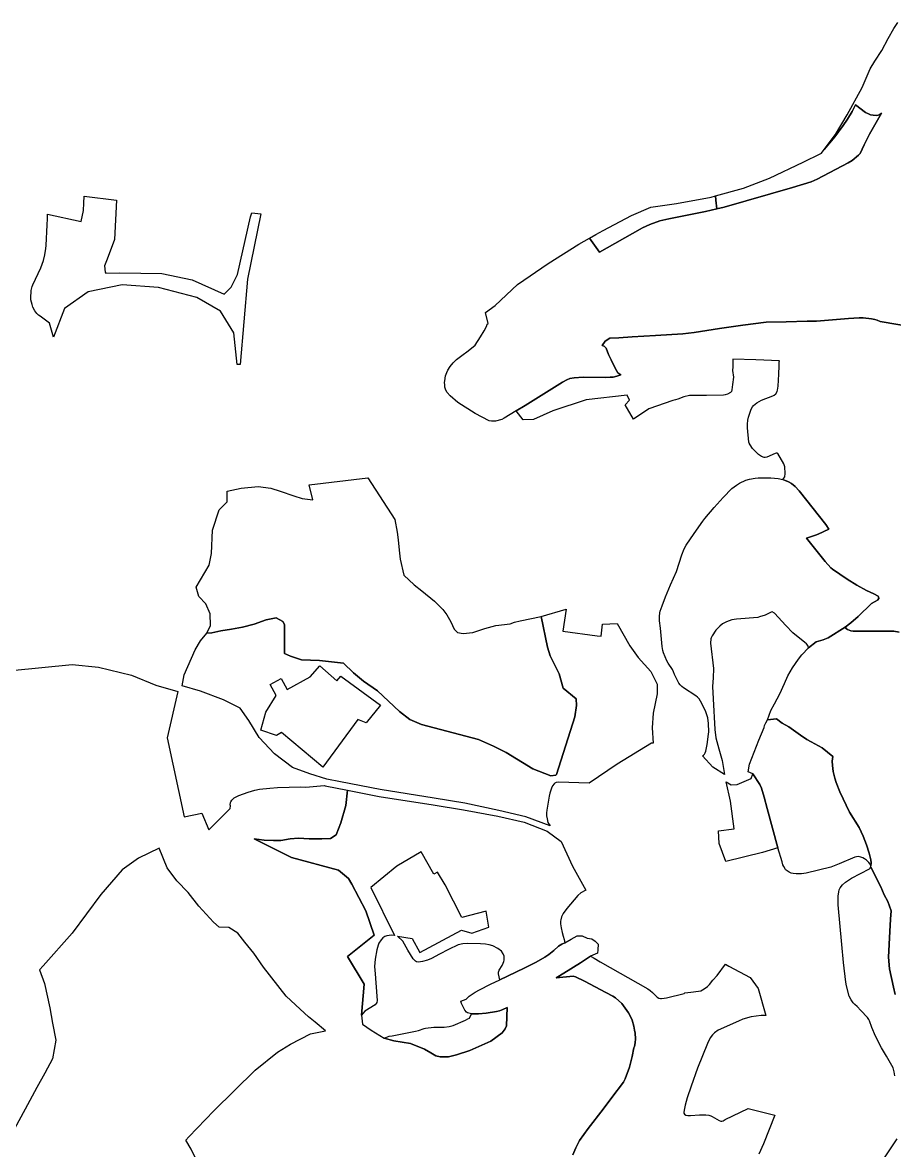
# Model space of a CAD drawing. Header units: millimetres. Extents: x 35444746 to 35449000, y 3482000 to 3488437.
# Drawn here: x 35446454.8 to 35446698.1, y 3487202.4 to 3487517.2 of the extents above; entities that cross this region are included whole.
import ezdxf

# ---------------------------------------------------------------- set-up
doc = ezdxf.new("R2010")
doc.units = ezdxf.units.MM
doc.layers.add('0203.02旱地整理', color=9, linetype='Continuous', true_color=0x808080)
doc.layers.add('0204.02水田整理', color=9, linetype='Continuous', true_color=0x808080)

msp = doc.modelspace()

# ---------------------------------------------------------------- linework, layer by layer
at = {"layer": '0203.02旱地整理', "color": 41}
for points in [[(35446678.454, 3487481.748), (35446681.424, 3487485.308), (35446683.788, 3487488.454), (35446685.007, 3487490.175), (35446686.315, 3487492.367), (35446687.236, 3487494.177), (35446690.037, 3487492.059), (35446690.805, 3487491.683), (35446691.42, 3487491.455), (35446692.186, 3487491.299), (35446692.959, 3487491.239), (35446693.544, 3487491.328), (35446693.993, 3487491.529), (35446694.421, 3487491.855), (35446692.591, 3487488.635), (35446691.133, 3487485.975), (35446689.659, 3487483.053), (35446688.554, 3487480.671), (35446688.061, 3487480.12), (35446686.278, 3487478.644), (35446685.144, 3487477.983), (35446676.554, 3487473.436), (35446674.834, 3487472.71), (35446669.644, 3487471.122), (35446650.602, 3487465.659), (35446648.541, 3487465.168), (35446648.275, 3487467.602), (35446648.145, 3487468.799), (35446655.915, 3487470.968), (35446663.254, 3487473.719), (35446672.62, 3487478.215), (35446677.582, 3487480.655), (35446677.678, 3487480.743)], [(35446678.454, 3487481.748), (35446681.424, 3487485.308), (35446683.788, 3487488.454), (35446685.007, 3487490.175), (35446686.315, 3487492.367), (35446687.236, 3487494.177), (35446690.037, 3487492.059), (35446690.805, 3487491.683), (35446691.42, 3487491.455), (35446692.186, 3487491.299), (35446692.959, 3487491.239), (35446693.544, 3487491.328), (35446693.993, 3487491.529), (35446694.421, 3487491.855), (35446692.591, 3487488.635), (35446691.133, 3487485.975), (35446689.659, 3487483.053), (35446688.554, 3487480.671), (35446688.061, 3487480.12), (35446686.278, 3487478.644), (35446685.144, 3487477.983), (35446676.554, 3487473.436), (35446674.834, 3487472.71), (35446669.644, 3487471.122), (35446650.602, 3487465.659), (35446648.541, 3487465.168), (35446648.275, 3487467.602), (35446648.145, 3487468.799), (35446655.915, 3487470.968), (35446663.254, 3487473.719), (35446672.62, 3487478.215), (35446677.582, 3487480.655), (35446677.678, 3487480.743)], [(35446480.987, 3487467.623), (35446480.397, 3487456.579), (35446478.4, 3487451.162), (35446477.652, 3487449.274), (35446477.809, 3487447.547), (35446477.972, 3487447.217), (35446481.919, 3487447.364), (35446493.676, 3487447.149), (35446502.137, 3487445.385), (35446510.999, 3487441.4), (35446512.981, 3487443.283), (35446514.805, 3487446.81), (35446518.41, 3487462.91), (35446518.799017, 3487464.049181), (35446521.282738, 3487463.814053), (35446517.555, 3487445.521), (35446515.514, 3487421.764991), (35446514.709, 3487421.726), (35446513.769, 3487430.534), (35446509.975, 3487436.664), (35446503.447, 3487440.473), (35446492.716, 3487443.269), (35446482.61, 3487444.004), (35446473.087, 3487442), (35446466.525, 3487437.384), (35446463.403, 3487429.407), (35446462.313, 3487433.284), (35446459.681, 3487435.218), (35446459.24, 3487435.492), (35446458.746, 3487435.965), (35446458.218, 3487436.715), (35446457.653, 3487437.757), (35446457.424, 3487438.454), (35446457.1, 3487439.807), (35446457.044, 3487440.208), (35446457.193, 3487442.341), (35446457.464, 3487443.484), (35446457.656, 3487443.973), (35446459.835, 3487448.693), (35446460.595, 3487450.781), (35446460.975, 3487452.342), (35446461.26, 3487454.107), (35446461.345, 3487454.97), (35446461.608, 3487460.716), (35446461.703, 3487462.432), (35446461.75, 3487463.691), (35446471.103, 3487461.612), (35446471.804, 3487464.701), (35446471.912105, 3487466.785995), (35446472.011058, 3487468.694488)], [(35446480.987, 3487467.623), (35446480.397, 3487456.579), (35446478.4, 3487451.162), (35446477.652, 3487449.274), (35446477.809, 3487447.547), (35446477.972, 3487447.217), (35446481.919, 3487447.364), (35446493.676, 3487447.149), (35446502.137, 3487445.385), (35446510.999, 3487441.4), (35446512.981, 3487443.283), (35446514.805, 3487446.81), (35446518.41, 3487462.91), (35446518.799017, 3487464.049181), (35446521.282738, 3487463.814053), (35446517.555, 3487445.521), (35446515.514, 3487421.764991), (35446514.709, 3487421.726), (35446513.769, 3487430.534), (35446509.975, 3487436.664), (35446503.447, 3487440.473), (35446492.716, 3487443.269), (35446482.61, 3487444.004), (35446473.087, 3487442), (35446466.525, 3487437.384), (35446463.403, 3487429.407), (35446462.313, 3487433.284), (35446459.681, 3487435.218), (35446459.24, 3487435.492), (35446458.746, 3487435.965), (35446458.218, 3487436.715), (35446457.653, 3487437.757), (35446457.424, 3487438.454), (35446457.1, 3487439.807), (35446457.044, 3487440.208), (35446457.193, 3487442.341), (35446457.464, 3487443.484), (35446457.656, 3487443.973), (35446459.835, 3487448.693), (35446460.595, 3487450.781), (35446460.975, 3487452.342), (35446461.26, 3487454.107), (35446461.345, 3487454.97), (35446461.608, 3487460.716), (35446461.703, 3487462.432), (35446461.75, 3487463.691), (35446471.103, 3487461.612), (35446471.804, 3487464.701), (35446471.912105, 3487466.785995), (35446472.011058, 3487468.694488)], [(35446648.145, 3487468.799), (35446648.275, 3487467.602), (35446648.541, 3487465.168), (35446645.35, 3487464.409), (35446635.153, 3487462.4), (35446632.586, 3487461.825), (35446629.844, 3487460.836), (35446627.815, 3487459.873), (35446627.149, 3487459.479), (35446615.756, 3487453.044), (35446612.962, 3487456.982), (35446614.751, 3487458), (35446616.794, 3487459.162), (35446624.665, 3487463.36), (35446630.099, 3487465.601), (35446637.263, 3487466.66), (35446646.981, 3487468.474)], [(35446648.145, 3487468.799), (35446648.275, 3487467.602), (35446648.541, 3487465.168), (35446645.35, 3487464.409), (35446635.153, 3487462.4), (35446632.586, 3487461.825), (35446629.844, 3487460.836), (35446627.815, 3487459.873), (35446627.149, 3487459.479), (35446615.756, 3487453.044), (35446612.962, 3487456.982), (35446614.751, 3487458), (35446616.794, 3487459.162), (35446624.665, 3487463.36), (35446630.099, 3487465.601), (35446637.263, 3487466.66), (35446646.981, 3487468.474)], [(35446606.507, 3487353.456), (35446605.562, 3487347.272), (35446615.156, 3487345.998), (35446616.254, 3487345.927), (35446616.624, 3487349.257), (35446620.735, 3487349.405), (35446624.221, 3487343.207), (35446626.552, 3487339.91), (35446630.125, 3487336.058), (35446631.902, 3487332.521), (35446631.854, 3487329.806), (35446630.746, 3487324.415), (35446630.439, 3487320.307), (35446630.771, 3487316.092), (35446630.291, 3487316.014), (35446620.729, 3487310.167), (35446612.872, 3487304.927), (35446604.369, 3487305.204), (35446603.689, 3487305.076), (35446603.338, 3487304.877), (35446603.119, 3487304.673), (35446602.682, 3487304.099), (35446602.343, 3487303.483), (35446601.89, 3487302.102), (35446601.69, 3487301.219), (35446601.047, 3487297.364), (35446600.965, 3487296.56), (35446600.997, 3487295.782), (35446601.142, 3487294.934), (35446601.378, 3487293.941), (35446601.972, 3487292.932), (35446595.21, 3487295.527), (35446587.691, 3487297.214), (35446578.171, 3487299.313), (35446569.627, 3487300.734), (35446554.572, 3487303.08), (35446543.526, 3487305.232), (35446539.653, 3487305.987), (35446534.904, 3487307.466), (35446530.105, 3487309.28), (35446525.082, 3487313.039), (35446520.79, 3487317.615), (35446517.89, 3487322.35), (35446515.536, 3487325.792), (35446510.896, 3487328.18), (35446504.401, 3487330.584), (35446499.35, 3487332.048), (35446499.849, 3487335.163), (35446502.98, 3487342.11), (35446504.395, 3487344.641), (35446506.158, 3487346.786), (35446507.627, 3487346.823), (35446510.092, 3487347.387), (35446513.048, 3487347.866), (35446516.125, 3487348.421), (35446519.447, 3487349.302), (35446522.768, 3487350.428), (35446525.558, 3487350.99), (35446527.411, 3487349.991), (35446527.88, 3487349.169), (35446527.885, 3487342.444), (35446527.913, 3487341.047), (35446529.581, 3487340.299), (35446532.606, 3487339.303), (35446537.6, 3487339.117), (35446544.311, 3487338.351), (35446547.165, 3487335.719), (35446549.938, 3487333.332), (35446553.857, 3487330.613), (35446559.981, 3487324.84), (35446562.829, 3487322.632), (35446566.064, 3487321.24), (35446581.998, 3487317.089), (35446586.156, 3487315.192), (35446588.411, 3487314.104), (35446589.743, 3487313.461), (35446597.157, 3487308.853), (35446602.224, 3487306.96), (35446603.55, 3487307.131), (35446603.795, 3487307.294), (35446608.873, 3487323.358), (35446609.376, 3487326.535), (35446609.221, 3487328.41), (35446605.648, 3487331.442), (35446604.523, 3487335.359), (35446603.311, 3487337.81), (35446602.019, 3487340.424), (35446601.296, 3487342.872), (35446599.539, 3487351.357)], [(35446606.507, 3487353.456), (35446605.562, 3487347.272), (35446615.156, 3487345.998), (35446616.254, 3487345.927), (35446616.624, 3487349.257), (35446620.735, 3487349.405), (35446624.221, 3487343.207), (35446626.552, 3487339.91), (35446630.125, 3487336.058), (35446631.902, 3487332.521), (35446631.854, 3487329.806), (35446630.746, 3487324.415), (35446630.439, 3487320.307), (35446630.771, 3487316.092), (35446630.291, 3487316.014), (35446620.729, 3487310.167), (35446612.872, 3487304.927), (35446604.369, 3487305.204), (35446603.689, 3487305.076), (35446603.338, 3487304.877), (35446603.119, 3487304.673), (35446602.682, 3487304.099), (35446602.343, 3487303.483), (35446601.89, 3487302.102), (35446601.69, 3487301.219), (35446601.047, 3487297.364), (35446600.965, 3487296.56), (35446600.997, 3487295.782), (35446601.142, 3487294.934), (35446601.378, 3487293.941), (35446601.972, 3487292.932), (35446595.21, 3487295.527), (35446587.691, 3487297.214), (35446578.171, 3487299.313), (35446569.627, 3487300.734), (35446554.572, 3487303.08), (35446543.526, 3487305.232), (35446539.653, 3487305.987), (35446534.904, 3487307.466), (35446530.105, 3487309.28), (35446525.082, 3487313.039), (35446520.79, 3487317.615), (35446517.89, 3487322.35), (35446515.536, 3487325.792), (35446510.896, 3487328.18), (35446504.401, 3487330.584), (35446499.35, 3487332.048), (35446499.849, 3487335.163), (35446502.98, 3487342.11), (35446504.395, 3487344.641), (35446506.158, 3487346.786), (35446507.627, 3487346.823), (35446510.092, 3487347.387), (35446513.048, 3487347.866), (35446516.125, 3487348.421), (35446519.447, 3487349.302), (35446522.768, 3487350.428), (35446525.558, 3487350.99), (35446527.411, 3487349.991), (35446527.88, 3487349.169), (35446527.885, 3487342.444), (35446527.913, 3487341.047), (35446529.581, 3487340.299), (35446532.606, 3487339.303), (35446537.6, 3487339.117), (35446544.311, 3487338.351), (35446547.165, 3487335.719), (35446549.938, 3487333.332), (35446553.857, 3487330.613), (35446559.981, 3487324.84), (35446562.829, 3487322.632), (35446566.064, 3487321.24), (35446581.998, 3487317.089), (35446586.156, 3487315.192), (35446588.411, 3487314.104), (35446589.743, 3487313.461), (35446597.157, 3487308.853), (35446602.224, 3487306.96), (35446603.55, 3487307.131), (35446603.795, 3487307.294), (35446608.873, 3487323.358), (35446609.376, 3487326.535), (35446609.221, 3487328.41), (35446605.648, 3487331.442), (35446604.523, 3487335.359), (35446603.311, 3487337.81), (35446602.019, 3487340.424), (35446601.296, 3487342.872), (35446599.539, 3487351.357)], [(35446525.661, 3487318.188), (35446521.284, 3487319.65), (35446522.653, 3487324.725), (35446525.539, 3487329.394), (35446523.918, 3487332.448), (35446526.967, 3487334.067), (35446528.589, 3487331.014), (35446535.072, 3487334.526), (35446537.717, 3487337.598), (35446542.491, 3487333.488), (35446543.566, 3487334.736), (35446554.699, 3487326.615), (35446550.634, 3487321.751), (35446548.339, 3487322.689), (35446538.565, 3487309.359), (35446527.066, 3487319.011)], [(35446525.661, 3487318.188), (35446521.284, 3487319.65), (35446522.653, 3487324.725), (35446525.539, 3487329.394), (35446523.918, 3487332.448), (35446526.967, 3487334.067), (35446528.589, 3487331.014), (35446535.072, 3487334.526), (35446537.717, 3487337.598), (35446542.491, 3487333.488), (35446543.566, 3487334.736), (35446554.699, 3487326.615), (35446550.634, 3487321.751), (35446548.339, 3487322.689), (35446538.565, 3487309.359), (35446527.066, 3487319.011)], [(35446658.519, 3487307.461), (35446660.53, 3487304.519), (35446660.97, 3487303.518), (35446661.725, 3487300.932), (35446662.518, 3487297.845), (35446665.565, 3487286.852), (35446661.287, 3487285.567), (35446651.068, 3487282.976), (35446649.144, 3487288.048), (35446648.986, 3487291.617), (35446653.346, 3487292.174), (35446652.368, 3487299.832), (35446651.086, 3487305.219), (35446652.496, 3487304.376), (35446654.225, 3487304.526), (35446658.053, 3487306.225)], [(35446658.519, 3487307.461), (35446660.53, 3487304.519), (35446660.97, 3487303.518), (35446661.725, 3487300.932), (35446662.518, 3487297.845), (35446665.565, 3487286.852), (35446661.287, 3487285.567), (35446651.068, 3487282.976), (35446649.144, 3487288.048), (35446648.986, 3487291.617), (35446653.346, 3487292.174), (35446652.368, 3487299.832), (35446651.086, 3487305.219), (35446652.496, 3487304.376), (35446654.225, 3487304.526), (35446658.053, 3487306.225)], [(35446545.489, 3487302.915), (35446554.259, 3487301.206), (35446569.32, 3487298.859), (35446577.86, 3487297.439), (35446587.382, 3487295.644), (35446594.75, 3487293.991), (35446601.193, 3487291.518), (35446605.067, 3487288.632), (35446608.263, 3487281.672), (35446611.976, 3487274.981), (35446610.535, 3487274.238), (35446609.705, 3487273.521), (35446606.645, 3487269.918), (35446605.636, 3487268.539), (35446605.159, 3487267.586), (35446604.943, 3487266.781), (35446604.882, 3487266.396), (35446604.911, 3487265.667), (35446605.077, 3487264.466), (35446605.355, 3487263.216), (35446605.676, 3487262.146), (35446605.931, 3487261.214), (35446606.126, 3487260.356), (35446605.304, 3487259.985), (35446604.334, 3487259.351), (35446603.018, 3487258.143), (35446601.603, 3487257.03), (35446600.483, 3487256.298), (35446598.112, 3487254.896), (35446594.768, 3487253.254), (35446587.923, 3487249.993), (35446587.594, 3487251.67), (35446587.62, 3487252.12), (35446587.817, 3487252.677), (35446588.593, 3487253.99), (35446588.936, 3487254.671), (35446589.091, 3487255.086), (35446589.195, 3487255.515), (35446589.192, 3487256.093), (35446589.135, 3487256.602), (35446588.91, 3487257.287), (35446588.418, 3487257.99), (35446587.416, 3487258.767), (35446585.981, 3487259.493), (35446584.968, 3487259.791), (35446583.923, 3487259.959), (35446582.549, 3487260.085), (35446578.822, 3487260.112), (35446577.612, 3487260.019), (35446576.303, 3487259.763), (35446573.649, 3487258.477), (35446571.169, 3487257.191), (35446568.864, 3487255.905), (35446567.816, 3487255.517), (35446566.386, 3487255.122), (35446565.867, 3487254.997), (35446565.176, 3487254.944), (35446564.751, 3487255.049), (35446564.391, 3487255.221), (35446563.748, 3487255.831), (35446562.267, 3487258.293), (35446560.924, 3487260.801), (35446559.389, 3487262.204), (35446563.486, 3487261.515), (35446565.599, 3487257.595), (35446577.269, 3487263.884), (35446580.143, 3487263.021), (35446584.88, 3487264.681), (35446584.169, 3487269.149), (35446577.359, 3487267.43), (35446572.744, 3487276.492), (35446570.593, 3487280.043), (35446569.567, 3487279.52), (35446566.016, 3487285.721), (35446559.223, 3487281.679), (35446552.004, 3487275.76), (35446558.589, 3487262.338), (35446557.733, 3487262.418), (35446556.413, 3487262.316), (35446555.88, 3487262.121), (35446555.334, 3487261.733), (35446554.833, 3487261.159), (35446554.21, 3487260.218), (35446554.004, 3487259.65), (35446553.647, 3487258.39), (35446553.135, 3487255.777), (35446553.028, 3487253.717), (35446553.155, 3487251.692), (35446553.666, 3487245.453), (35446553.73, 3487244.19), (35446553.643, 3487243.631), (35446553.481, 3487243.343), (35446553.187, 3487243.033), (35446550.28, 3487241.236), (35446549.372, 3487240.153), (35446550.118, 3487248.807), (35446545.488, 3487256.501), (35446552.896, 3487262.458), (35446550.609, 3487269.289), (35446546.639, 3487276.657), (35446545.748, 3487278.294), (35446542.981, 3487280.593), (35446529.848, 3487284.162), (35446519.389, 3487289.349), (35446522.158, 3487288.929), (35446524.848, 3487288.918), (35446526.886, 3487288.909), (35446529.415, 3487289.387), (35446531.779, 3487289.54), (35446534.713, 3487289.364), (35446538.308, 3487289.307), (35446540.751, 3487289.459), (35446542.25, 3487290.443), (35446543.567, 3487293.775), (35446544.972, 3487298.653)], [(35446545.489, 3487302.915), (35446554.259, 3487301.206), (35446569.32, 3487298.859), (35446577.86, 3487297.439), (35446587.382, 3487295.644), (35446594.75, 3487293.991), (35446601.193, 3487291.518), (35446605.067, 3487288.632), (35446608.263, 3487281.672), (35446611.976, 3487274.981), (35446610.535, 3487274.238), (35446609.705, 3487273.521), (35446606.645, 3487269.918), (35446605.636, 3487268.539), (35446605.159, 3487267.586), (35446604.943, 3487266.781), (35446604.882, 3487266.396), (35446604.911, 3487265.667), (35446605.077, 3487264.466), (35446605.355, 3487263.216), (35446605.676, 3487262.146), (35446605.931, 3487261.214), (35446606.126, 3487260.356), (35446605.304, 3487259.985), (35446604.334, 3487259.351), (35446603.018, 3487258.143), (35446601.603, 3487257.03), (35446600.483, 3487256.298), (35446598.112, 3487254.896), (35446594.768, 3487253.254), (35446587.923, 3487249.993), (35446587.594, 3487251.67), (35446587.62, 3487252.12), (35446587.817, 3487252.677), (35446588.593, 3487253.99), (35446588.936, 3487254.671), (35446589.091, 3487255.086), (35446589.195, 3487255.515), (35446589.192, 3487256.093), (35446589.135, 3487256.602), (35446588.91, 3487257.287), (35446588.418, 3487257.99), (35446587.416, 3487258.767), (35446585.981, 3487259.493), (35446584.968, 3487259.791), (35446583.923, 3487259.959), (35446582.549, 3487260.085), (35446578.822, 3487260.112), (35446577.612, 3487260.019), (35446576.303, 3487259.763), (35446573.649, 3487258.477), (35446571.169, 3487257.191), (35446568.864, 3487255.905), (35446567.816, 3487255.517), (35446566.386, 3487255.122), (35446565.867, 3487254.997), (35446565.176, 3487254.944), (35446564.751, 3487255.049), (35446564.391, 3487255.221), (35446563.748, 3487255.831), (35446562.267, 3487258.293), (35446560.924, 3487260.801), (35446559.389, 3487262.204), (35446563.486, 3487261.515), (35446565.599, 3487257.595), (35446577.269, 3487263.884), (35446580.143, 3487263.021), (35446584.88, 3487264.681), (35446584.169, 3487269.149), (35446577.359, 3487267.43), (35446572.744, 3487276.492), (35446570.593, 3487280.043), (35446569.567, 3487279.52), (35446566.016, 3487285.721), (35446559.223, 3487281.679), (35446552.004, 3487275.76), (35446558.589, 3487262.338), (35446557.733, 3487262.418), (35446556.413, 3487262.316), (35446555.88, 3487262.121), (35446555.334, 3487261.733), (35446554.833, 3487261.159), (35446554.21, 3487260.218), (35446554.004, 3487259.65), (35446553.647, 3487258.39), (35446553.135, 3487255.777), (35446553.028, 3487253.717), (35446553.155, 3487251.692), (35446553.666, 3487245.453), (35446553.73, 3487244.19), (35446553.643, 3487243.631), (35446553.481, 3487243.343), (35446553.187, 3487243.033), (35446550.28, 3487241.236), (35446549.372, 3487240.153), (35446550.118, 3487248.807), (35446545.488, 3487256.501), (35446552.896, 3487262.458), (35446550.609, 3487269.289), (35446546.639, 3487276.657), (35446545.748, 3487278.294), (35446542.981, 3487280.593), (35446529.848, 3487284.162), (35446519.389, 3487289.349), (35446522.158, 3487288.929), (35446524.848, 3487288.918), (35446526.886, 3487288.909), (35446529.415, 3487289.387), (35446531.779, 3487289.54), (35446534.713, 3487289.364), (35446538.308, 3487289.307), (35446540.751, 3487289.459), (35446542.25, 3487290.443), (35446543.567, 3487293.775), (35446544.972, 3487298.653)], [(35446580.019, 3487240.549), (35446580.755, 3487240.496), (35446582.019, 3487240.508), (35446584.178, 3487240.665), (35446587.018, 3487241.121), (35446587.833, 3487241.347), (35446588.757, 3487241.699), (35446589.972, 3487242.256), (35446589.798, 3487237.181), (35446589.466, 3487236.278), (35446588.639, 3487235.213), (35446585.423, 3487232.843), (35446579.576, 3487230.239), (35446575.873, 3487229.104), (35446573.651, 3487228.456), (35446571.998, 3487228.463), (35446571.349, 3487228.466), (35446570.118, 3487228.8), (35446568.663, 3487229.659), (35446566.942, 3487230.653), (35446563.051, 3487232.209), (35446558.373, 3487232.968), (35446555.692, 3487233.667), (35446557.069, 3487234.264), (35446557.882, 3487234.361), (35446564.454, 3487235.68), (35446565.269, 3487235.876), (35446566.828, 3487236.378), (35446567.257, 3487236.465), (35446569.545, 3487236.749), (35446572.471, 3487236.776), (35446573.821, 3487236.939), (35446574.966, 3487237.271), (35446578.353, 3487238.746), (35446579.042, 3487239.069), (35446579.46, 3487239.315)], [(35446580.019, 3487240.549), (35446580.755, 3487240.496), (35446582.019, 3487240.508), (35446584.178, 3487240.665), (35446587.018, 3487241.121), (35446587.833, 3487241.347), (35446588.757, 3487241.699), (35446589.972, 3487242.256), (35446589.798, 3487237.181), (35446589.466, 3487236.278), (35446588.639, 3487235.213), (35446585.423, 3487232.843), (35446579.576, 3487230.239), (35446575.873, 3487229.104), (35446573.651, 3487228.456), (35446571.998, 3487228.463), (35446571.349, 3487228.466), (35446570.118, 3487228.8), (35446568.663, 3487229.659), (35446566.942, 3487230.653), (35446563.051, 3487232.209), (35446558.373, 3487232.968), (35446555.692, 3487233.667), (35446557.069, 3487234.264), (35446557.882, 3487234.361), (35446564.454, 3487235.68), (35446565.269, 3487235.876), (35446566.828, 3487236.378), (35446567.257, 3487236.465), (35446569.545, 3487236.749), (35446572.471, 3487236.776), (35446573.821, 3487236.939), (35446574.966, 3487237.271), (35446578.353, 3487238.746), (35446579.042, 3487239.069), (35446579.46, 3487239.315)]]:
    msp.add_lwpolyline(points, close=True, dxfattribs=at)
for points in [[(35446699.365, 3487347.07), (35446697.952, 3487347.32), (35446686.599, 3487347.319), (35446685.88, 3487347.439), (35446684.974, 3487347.75), (35446684.664, 3487347.929), (35446684.288, 3487348.435), (35446685.925, 3487349.647), (35446687.927, 3487351.396), (35446691.66, 3487355.002), (35446692.698, 3487355.554), (35446693.336, 3487355.946), (35446693.692, 3487356.456), (35446693.641, 3487356.914), (35446693.492, 3487357.049), (35446692.357, 3487357.719), (35446690.245, 3487358.671), (35446687.596, 3487360.142), (35446684.93, 3487361.82), (35446680.839, 3487364.596), (35446680.32, 3487365.018), (35446678.774, 3487366.794), (35446673.497, 3487373.217), (35446676.039, 3487374.071), (35446676.749, 3487374.397), (35446679.767, 3487375.812), (35446678.929, 3487377.123), (35446671.466, 3487386.431), (35446670.403, 3487387.644), (35446669.363, 3487388.485), (35446668.522, 3487388.972), (35446666.909, 3487389.633), (35446667.513, 3487390.335), (35446667.57, 3487391.34), (35446667.533, 3487393.17), (35446667.203, 3487393.968), (35446665.533, 3487396.866), (35446665.365, 3487396.957), (35446665.065, 3487396.985), (35446664.774, 3487396.929), (35446662.505, 3487395.866), (35446662.011, 3487395.75), (35446661.765, 3487395.776), (35446660.997, 3487396.033), (35446660.185, 3487396.576), (35446659.311, 3487397.406), (35446658.47, 3487398.285), (35446657.784, 3487399.323), (35446657.581, 3487399.743), (35446657.492, 3487400.07), (35446657.111, 3487404.034), (35446657.087, 3487405.11), (35446657.193, 3487406.218), (35446657.363, 3487407.064), (35446658.127, 3487409.27), (35446658.509, 3487409.947), (35446658.792, 3487410.265), (35446659.643, 3487411.025), (35446660.996, 3487411.797), (35446664.168, 3487413.024), (35446664.479, 3487413.187), (35446664.947, 3487413.526), (35446665.39, 3487414.217), (35446665.483, 3487414.533), (35446665.667, 3487415.701), (35446665.848, 3487419.067), (35446665.905, 3487421.344), (35446665.95, 3487422.448), (35446665.96, 3487422.733), (35446659.437, 3487422.991), (35446652.999, 3487423.196), (35446652.999, 3487421.886), (35446652.947, 3487421.044), (35446652.849, 3487420.053), (35446653.122, 3487418.219), (35446652.906, 3487416.123), (35446652.686, 3487414.626), (35446652.569, 3487414.215), (35446652.33, 3487413.942), (35446651.474, 3487413.494), (35446650.881, 3487413.301), (35446650.413, 3487413.203), (35446645.636, 3487413.089), (35446641.516, 3487413.117), (35446640.853, 3487413.061), (35446639.33, 3487412.699), (35446637.614, 3487412.064), (35446636.977, 3487411.874), (35446636.242, 3487411.717), (35446629.536, 3487409.357), (35446625.225, 3487406.505), (35446622.91, 3487410.499), (35446624.183, 3487411.735), (35446623.485, 3487413.177), (35446612.06, 3487411.854), (35446602.774, 3487408.788), (35446597.392, 3487406.389), (35446594.495, 3487406.306), (35446592.484, 3487408.805), (35446595.014, 3487410.329), (35446605.478, 3487416.827), (35446606.637, 3487417.467), (35446607.506, 3487417.783), (35446608.711, 3487418.016), (35446611.201, 3487418.243), (35446617.337, 3487418.098), (35446618.749, 3487418.155), (35446619.629, 3487418.242), (35446620.652, 3487418.478), (35446621.759, 3487418.821), (35446620.915, 3487419.427), (35446620.183, 3487420.722), (35446619.015, 3487423.053), (35446618.312, 3487424.515), (35446617.598, 3487426.29), (35446617.375, 3487426.575), (35446617.097, 3487426.811), (35446616.521, 3487427.046), (35446617.318, 3487428.209), (35446618.69, 3487429.119), (35446621.197, 3487429.219), (35446624.851, 3487429.48), (35446631.424, 3487429.784), (35446639.065, 3487430.312), (35446642.224, 3487430.709), (35446649.223, 3487431.761), (35446652.525, 3487432.228), (35446655.746, 3487432.683), (35446662.293, 3487433.515), (35446667.828, 3487433.625), (35446673.686, 3487433.796), (35446676.349, 3487433.874), (35446685.261, 3487434.576), (35446688.246, 3487434.748), (35446689.393, 3487434.713), (35446691.719, 3487434.443), (35446692.649, 3487434.274), (35446693.226, 3487434.116), (35446694.13, 3487433.777), (35446704.531, 3487432.007)], [(35446699.365, 3487347.07), (35446697.952, 3487347.32), (35446686.599, 3487347.319), (35446685.88, 3487347.439), (35446684.974, 3487347.75), (35446684.664, 3487347.929), (35446684.288, 3487348.435), (35446685.925, 3487349.647), (35446687.927, 3487351.396), (35446691.66, 3487355.002), (35446692.698, 3487355.554), (35446693.336, 3487355.946), (35446693.692, 3487356.456), (35446693.641, 3487356.914), (35446693.492, 3487357.049), (35446692.357, 3487357.719), (35446690.245, 3487358.671), (35446687.596, 3487360.142), (35446684.93, 3487361.82), (35446680.839, 3487364.596), (35446680.32, 3487365.018), (35446678.774, 3487366.794), (35446673.497, 3487373.217), (35446676.039, 3487374.071), (35446676.749, 3487374.397), (35446679.767, 3487375.812), (35446678.929, 3487377.123), (35446671.466, 3487386.431), (35446670.403, 3487387.644), (35446669.363, 3487388.485), (35446668.522, 3487388.972), (35446666.909, 3487389.633), (35446667.513, 3487390.335), (35446667.57, 3487391.34), (35446667.533, 3487393.17), (35446667.203, 3487393.968), (35446665.533, 3487396.866), (35446665.365, 3487396.957), (35446665.065, 3487396.985), (35446664.774, 3487396.929), (35446662.505, 3487395.866), (35446662.011, 3487395.75), (35446661.765, 3487395.776), (35446660.997, 3487396.033), (35446660.185, 3487396.576), (35446659.311, 3487397.406), (35446658.47, 3487398.285), (35446657.784, 3487399.323), (35446657.581, 3487399.743), (35446657.492, 3487400.07), (35446657.111, 3487404.034), (35446657.087, 3487405.11), (35446657.193, 3487406.218), (35446657.363, 3487407.064), (35446658.127, 3487409.27), (35446658.509, 3487409.947), (35446658.792, 3487410.265), (35446659.643, 3487411.025), (35446660.996, 3487411.797), (35446664.168, 3487413.024), (35446664.479, 3487413.187), (35446664.947, 3487413.526), (35446665.39, 3487414.217), (35446665.483, 3487414.533), (35446665.667, 3487415.701), (35446665.848, 3487419.067), (35446665.905, 3487421.344), (35446665.95, 3487422.448), (35446665.96, 3487422.733), (35446659.437, 3487422.991), (35446652.999, 3487423.196), (35446652.999, 3487421.886), (35446652.947, 3487421.044), (35446652.849, 3487420.053), (35446653.122, 3487418.219), (35446652.906, 3487416.123), (35446652.686, 3487414.626), (35446652.569, 3487414.215), (35446652.33, 3487413.942), (35446651.474, 3487413.494), (35446650.881, 3487413.301), (35446650.413, 3487413.203), (35446645.636, 3487413.089), (35446641.516, 3487413.117), (35446640.853, 3487413.061), (35446639.33, 3487412.699), (35446637.614, 3487412.064), (35446636.977, 3487411.874), (35446636.242, 3487411.717), (35446629.536, 3487409.357), (35446625.225, 3487406.505), (35446622.91, 3487410.499), (35446624.183, 3487411.735), (35446623.485, 3487413.177), (35446612.06, 3487411.854), (35446602.774, 3487408.788), (35446597.392, 3487406.389), (35446594.495, 3487406.306), (35446592.484, 3487408.805), (35446595.014, 3487410.329), (35446605.478, 3487416.827), (35446606.637, 3487417.467), (35446607.506, 3487417.783), (35446608.711, 3487418.016), (35446611.201, 3487418.243), (35446617.337, 3487418.098), (35446618.749, 3487418.155), (35446619.629, 3487418.242), (35446620.652, 3487418.478), (35446621.759, 3487418.821), (35446620.915, 3487419.427), (35446620.183, 3487420.722), (35446619.015, 3487423.053), (35446618.312, 3487424.515), (35446617.598, 3487426.29), (35446617.375, 3487426.575), (35446617.097, 3487426.811), (35446616.521, 3487427.046), (35446617.318, 3487428.209), (35446618.69, 3487429.119), (35446621.197, 3487429.219), (35446624.851, 3487429.48), (35446631.424, 3487429.784), (35446639.065, 3487430.312), (35446642.224, 3487430.709), (35446649.223, 3487431.761), (35446652.525, 3487432.228), (35446655.746, 3487432.683), (35446662.293, 3487433.515), (35446667.828, 3487433.625), (35446673.686, 3487433.796), (35446676.349, 3487433.874), (35446685.261, 3487434.576), (35446688.246, 3487434.748), (35446689.393, 3487434.713), (35446691.719, 3487434.443), (35446692.649, 3487434.274), (35446693.226, 3487434.116), (35446694.13, 3487433.777), (35446704.531, 3487432.007)], [(35446608.322, 3487201.163), (35446609.194, 3487203.095), (35446610.235, 3487205.184), (35446612.636, 3487208.524), (35446616.798, 3487213.897), (35446619.244, 3487217.122), (35446622.448, 3487221.461), (35446622.896, 3487222.401), (35446624.15, 3487225.652), (35446624.92, 3487228.625), (35446625.377, 3487231.04), (35446625.545, 3487231.348), (35446625.772, 3487232.439), (35446625.824, 3487233.547), (35446625.704, 3487235.145), (35446625.554, 3487235.963), (35446625.318, 3487237.028), (35446624.852, 3487238.706), (35446624.589, 3487239.353), (35446623.849, 3487240.791), (35446621.979, 3487243.343), (35446620.237, 3487244.936), (35446619.524, 3487245.431), (35446617.501, 3487246.437), (35446611.58, 3487249.577), (35446609.069, 3487250.859), (35446608.384, 3487250.996), (35446603.638, 3487250.561), (35446605.852, 3487251.859), (35446610.437, 3487254.699), (35446612.75, 3487256.206), (35446613.28, 3487256.591), (35446614.297, 3487256.057), (35446615.949, 3487255.009), (35446629.268, 3487247.489), (35446629.91, 3487247.042), (35446630.61, 3487246.476), (35446631.904, 3487245.156), (35446632.346, 3487244.907), (35446632.822, 3487244.808), (35446633.119, 3487244.796), (35446633.829, 3487244.843), (35446634.459, 3487244.95), (35446639.395, 3487246.162), (35446639.611, 3487246.361), (35446641.236, 3487246.516), (35446643.375, 3487246.793), (35446644.023, 3487246.961), (35446645.009, 3487247.473), (35446645.881, 3487248.149), (35446646.437, 3487248.718), (35446647.357, 3487249.893), (35446648.649, 3487251.214), (35446650.892, 3487254.349), (35446651.892, 3487253.838), (35446657.803, 3487250.64), (35446660.037, 3487247.557), (35446662.207, 3487240.043), (35446660.854, 3487240.02), (35446658.104, 3487239.681), (35446655.742, 3487239.005), (35446654.533, 3487238.428), (35446648.933, 3487235.92), (35446647.822, 3487235.17), (35446647.326, 3487234.637), (35446646.692, 3487233.769), (35446645.886, 3487232.209), (35446643.167, 3487225.304), (35446641.36, 3487220.29), (35446640.256, 3487217.098), (35446639.682, 3487214.978), (35446639.38, 3487213.652), (35446639.271, 3487212.969), (35446639.298, 3487212.79), (35446639.468, 3487212.528), (35446639.842, 3487212.239), (35446640.448, 3487212.109), (35446641.183, 3487212.081), (35446643.66, 3487212.304), (35446645.104, 3487212.353), (35446645.479, 3487212.335), (35446646.303, 3487212.201), (35446646.825, 3487212.063), (35446647.245, 3487211.884), (35446649.123, 3487210.718), (35446649.628, 3487210.557), (35446649.928, 3487210.542), (35446650.327, 3487210.653), (35446650.859, 3487210.989), (35446657.297, 3487214.084), (35446664.743, 3487212.19), (35446661.547, 3487204.237), (35446660.276, 3487201.343)], [(35446608.322, 3487201.163), (35446609.194, 3487203.095), (35446610.235, 3487205.184), (35446612.636, 3487208.524), (35446616.798, 3487213.897), (35446619.244, 3487217.122), (35446622.448, 3487221.461), (35446622.896, 3487222.401), (35446624.15, 3487225.652), (35446624.92, 3487228.625), (35446625.377, 3487231.04), (35446625.545, 3487231.348), (35446625.772, 3487232.439), (35446625.824, 3487233.547), (35446625.704, 3487235.145), (35446625.554, 3487235.963), (35446625.318, 3487237.028), (35446624.852, 3487238.706), (35446624.589, 3487239.353), (35446623.849, 3487240.791), (35446621.979, 3487243.343), (35446620.237, 3487244.936), (35446619.524, 3487245.431), (35446617.501, 3487246.437), (35446611.58, 3487249.577), (35446609.069, 3487250.859), (35446608.384, 3487250.996), (35446603.638, 3487250.561), (35446605.852, 3487251.859), (35446610.437, 3487254.699), (35446612.75, 3487256.206), (35446613.28, 3487256.591), (35446614.297, 3487256.057), (35446615.949, 3487255.009), (35446629.268, 3487247.489), (35446629.91, 3487247.042), (35446630.61, 3487246.476), (35446631.904, 3487245.156), (35446632.346, 3487244.907), (35446632.822, 3487244.808), (35446633.119, 3487244.796), (35446633.829, 3487244.843), (35446634.459, 3487244.95), (35446639.395, 3487246.162), (35446639.611, 3487246.361), (35446641.236, 3487246.516), (35446643.375, 3487246.793), (35446644.023, 3487246.961), (35446645.009, 3487247.473), (35446645.881, 3487248.149), (35446646.437, 3487248.718), (35446647.357, 3487249.893), (35446648.649, 3487251.214), (35446650.892, 3487254.349), (35446651.892, 3487253.838), (35446657.803, 3487250.64), (35446660.037, 3487247.557), (35446662.207, 3487240.043), (35446660.854, 3487240.02), (35446658.104, 3487239.681), (35446655.742, 3487239.005), (35446654.533, 3487238.428), (35446648.933, 3487235.92), (35446647.822, 3487235.17), (35446647.326, 3487234.637), (35446646.692, 3487233.769), (35446645.886, 3487232.209), (35446643.167, 3487225.304), (35446641.36, 3487220.29), (35446640.256, 3487217.098), (35446639.682, 3487214.978), (35446639.38, 3487213.652), (35446639.271, 3487212.969), (35446639.298, 3487212.79), (35446639.468, 3487212.528), (35446639.842, 3487212.239), (35446640.448, 3487212.109), (35446641.183, 3487212.081), (35446643.66, 3487212.304), (35446645.104, 3487212.353), (35446645.479, 3487212.335), (35446646.303, 3487212.201), (35446646.825, 3487212.063), (35446647.245, 3487211.884), (35446649.123, 3487210.718), (35446649.628, 3487210.557), (35446649.928, 3487210.542), (35446650.327, 3487210.653), (35446650.859, 3487210.989), (35446657.297, 3487214.084), (35446664.743, 3487212.19), (35446661.547, 3487204.237), (35446660.276, 3487201.343)]]:
    msp.add_lwpolyline(points, dxfattribs=at)
at = {"layer": '0204.02水田整理', "color": 51}
for points in [[(35446704.531, 3487432.007), (35446694.13, 3487433.777), (35446693.226, 3487434.116), (35446692.649, 3487434.274), (35446691.719, 3487434.443), (35446689.393, 3487434.713), (35446688.246, 3487434.748), (35446685.261, 3487434.576), (35446676.349, 3487433.874), (35446673.686, 3487433.796), (35446667.828, 3487433.625), (35446662.293, 3487433.515), (35446655.746, 3487432.683), (35446652.525, 3487432.228), (35446649.223, 3487431.761), (35446642.224, 3487430.709), (35446639.065, 3487430.312), (35446631.424, 3487429.784), (35446624.851, 3487429.48), (35446621.197, 3487429.219), (35446618.69, 3487429.119), (35446617.318, 3487428.209), (35446616.521, 3487427.046), (35446617.097, 3487426.811), (35446617.375, 3487426.575), (35446617.598, 3487426.29), (35446618.312, 3487424.515), (35446619.015, 3487423.053), (35446620.183, 3487420.722), (35446620.915, 3487419.427), (35446621.759, 3487418.821), (35446620.652, 3487418.478), (35446619.629, 3487418.242), (35446618.749, 3487418.155), (35446617.337, 3487418.098), (35446611.201, 3487418.243), (35446608.711, 3487418.016), (35446607.506, 3487417.783), (35446606.637, 3487417.467), (35446605.478, 3487416.827), (35446595.014, 3487410.329), (35446592.484, 3487408.805), (35446589.214, 3487406.737), (35446588.489, 3487406.417), (35446586.709, 3487405.942), (35446585.64, 3487405.946), (35446585.028, 3487406.007), (35446581.034, 3487408.025), (35446576.215, 3487411.146), (35446574.074, 3487412.963), (35446573.312, 3487413.9), (35446572.936, 3487414.543), (35446572.723, 3487415.099), (35446572.659, 3487415.366), (35446572.595, 3487416.085), (35446572.563, 3487416.743), (35446572.589, 3487417.17), (35446572.843, 3487418.605), (35446573.133, 3487419.479), (35446573.463, 3487420.177), (35446574.12, 3487421.195), (35446574.91, 3487422.168), (35446575.83, 3487423.16), (35446577.366, 3487424.256), (35446579.112, 3487425.577), (35446581.068, 3487427.124), (35446582.558, 3487429.442), (35446583.575, 3487431.164), (35446584.272, 3487432.318), (35446584.385, 3487432.949), (35446584.734, 3487433.22), (35446583.994, 3487436.284), (35446586.674, 3487438.178), (35446592.867, 3487444.084), (35446601.44, 3487449.928), (35446610.028, 3487455.314), (35446612.962, 3487456.982), (35446615.756, 3487453.044), (35446627.149, 3487459.479), (35446627.815, 3487459.873), (35446629.844, 3487460.836), (35446632.586, 3487461.825), (35446635.153, 3487462.4), (35446645.35, 3487464.409), (35446648.541, 3487465.168), (35446650.602, 3487465.659), (35446669.644, 3487471.122), (35446674.834, 3487472.71), (35446676.554, 3487473.436), (35446685.144, 3487477.983), (35446686.278, 3487478.644), (35446688.061, 3487480.12), (35446688.554, 3487480.671), (35446689.659, 3487483.053), (35446691.133, 3487485.975), (35446692.591, 3487488.635), (35446694.421, 3487491.855), (35446693.993, 3487491.529), (35446693.544, 3487491.328), (35446692.959, 3487491.239), (35446692.186, 3487491.299), (35446691.42, 3487491.455), (35446690.805, 3487491.683), (35446690.037, 3487492.059), (35446687.236, 3487494.177), (35446686.315, 3487492.367), (35446685.007, 3487490.175), (35446683.788, 3487488.454), (35446681.424, 3487485.308), (35446678.454, 3487481.748), (35446681.652, 3487485.889), (35446684.91, 3487491.425), (35446689.08, 3487499.054), (35446691.282, 3487504.297), (35446692.587, 3487506.386), (35446694.517, 3487509.349), (35446696.3, 3487512.684), (35446697.922, 3487515.468), (35446699.067, 3487517.171)], [(35446698.29, 3487245.89), (35446697.794, 3487247.913), (35446696.737, 3487253.105), (35446696.401, 3487256.3), (35446696.746, 3487263.443), (35446697.01, 3487266.94), (35446697.182, 3487269.213), (35446696.247, 3487271.878), (35446695.251, 3487273.722), (35446694.317, 3487275.977), (35446691.528, 3487281.484), (35446691.535, 3487281.851), (35446691.55, 3487282.602), (35446691.445, 3487283.518), (35446691.038, 3487285.331), (35446690.248, 3487287.71), (35446689.384, 3487290.048), (35446688.193, 3487292.491), (35446685.502, 3487296.821), (35446682.845, 3487302.474), (35446681.85, 3487305.04), (35446681.406, 3487306.293), (35446680.971, 3487308.134), (35446680.768, 3487309.847), (35446680.742, 3487310.99), (35446680.895, 3487312.352), (35446677.877, 3487314.756), (35446674.842, 3487316.392), (35446673.631, 3487317.045), (35446671.862, 3487318.279), (35446668.567, 3487320.578), (35446666.731, 3487321.605), (35446665.144, 3487322.844), (35446662.699, 3487322.542), (35446663.618, 3487325.174), (35446664.64, 3487327.069), (35446666.122, 3487329.817), (35446667.421, 3487332.746), (35446668.367, 3487334.88), (35446669.627, 3487337.07), (35446671.295, 3487339.453), (35446672.273, 3487340.663), (35446674.057, 3487342.664), (35446676.272, 3487344.372), (35446678.214, 3487344.875), (35446679.547, 3487345.481), (35446684.288, 3487348.435), (35446684.664, 3487347.929), (35446684.974, 3487347.75), (35446685.88, 3487347.439), (35446686.599, 3487347.319), (35446697.952, 3487347.32), (35446699.365, 3487347.07)], [(35446451.704, 3487336.333), (35446468.645, 3487337.96), (35446475.945, 3487337.215), (35446485.187, 3487335.022), (35446491.948, 3487332.217), (35446498.139, 3487330.422), (35446495.109, 3487317.581), (35446499.855, 3487295.486), (35446504.784, 3487296.469), (35446506.731, 3487291.855), (35446512.742, 3487297.774), (35446512.769, 3487298.534), (35446512.746, 3487298.856), (35446512.828, 3487299.469), (35446512.929, 3487299.717), (35446513.202, 3487300.153), (35446513.864, 3487300.747), (35446514.207, 3487300.996), (35446515.174, 3487301.471), (35446517.734, 3487302.403), (35446519.57, 3487302.895), (35446520.892, 3487303.162), (35446523.796, 3487303.504), (35446525.88, 3487303.65), (35446532.431, 3487303.852), (35446533.82, 3487303.809), (35446538.956, 3487304.214), (35446539.182, 3487304.144), (35446545.489, 3487302.915), (35446544.972, 3487298.653), (35446543.567, 3487293.775), (35446542.25, 3487290.443), (35446540.751, 3487289.459), (35446538.308, 3487289.307), (35446534.713, 3487289.364), (35446531.779, 3487289.54), (35446529.415, 3487289.387), (35446526.886, 3487288.909), (35446524.848, 3487288.918), (35446522.158, 3487288.929), (35446519.389, 3487289.349), (35446529.848, 3487284.162), (35446542.981, 3487280.593), (35446545.748, 3487278.294), (35446546.639, 3487276.657), (35446550.609, 3487269.289), (35446552.896, 3487262.458), (35446545.488, 3487256.501), (35446550.118, 3487248.807), (35446549.372, 3487240.153), (35446549.607, 3487237.605), (35446552.061, 3487235.957), (35446555.692, 3487233.667), (35446558.373, 3487232.968), (35446563.051, 3487232.209), (35446566.942, 3487230.653), (35446568.663, 3487229.659), (35446570.118, 3487228.8), (35446571.349, 3487228.466), (35446571.998, 3487228.463), (35446573.651, 3487228.456), (35446575.873, 3487229.104), (35446579.576, 3487230.239), (35446585.423, 3487232.843), (35446588.639, 3487235.213), (35446589.466, 3487236.278), (35446589.798, 3487237.181), (35446589.972, 3487242.256), (35446588.757, 3487241.699), (35446587.833, 3487241.347), (35446587.018, 3487241.121), (35446584.178, 3487240.665), (35446582.019, 3487240.508), (35446580.755, 3487240.496), (35446580.019, 3487240.549), (35446579.35, 3487240.655), (35446578.942, 3487240.803), (35446578.681, 3487240.954), (35446578.242, 3487241.553), (35446577.309, 3487243.387), (35446577.107, 3487244.072), (35446578.532, 3487244.61), (35446579, 3487245.095), (35446579.426, 3487245.44), (35446581.116, 3487246.565), (35446582.267, 3487247.237), (35446585.395, 3487248.789), (35446587.923, 3487249.993), (35446594.768, 3487253.254), (35446598.112, 3487254.896), (35446600.483, 3487256.298), (35446601.603, 3487257.03), (35446603.018, 3487258.143), (35446604.334, 3487259.351), (35446605.304, 3487259.985), (35446606.126, 3487260.356), (35446607.839, 3487261.388), (35446609.576, 3487262.29), (35446610.965, 3487262.312), (35446612.298, 3487261.636), (35446613.676, 3487261.395), (35446614.571, 3487260.81), (35446615.364, 3487259.984), (35446615.295, 3487258.366), (35446615.191, 3487257.402), (35446613.28, 3487256.591), (35446612.75, 3487256.206), (35446610.437, 3487254.699), (35446605.852, 3487251.859), (35446603.638, 3487250.561), (35446608.384, 3487250.996), (35446609.069, 3487250.859), (35446611.58, 3487249.577), (35446617.501, 3487246.437), (35446619.524, 3487245.431), (35446620.237, 3487244.936), (35446621.979, 3487243.343), (35446623.849, 3487240.791), (35446624.589, 3487239.353), (35446624.852, 3487238.706), (35446625.318, 3487237.028), (35446625.554, 3487235.963), (35446625.704, 3487235.145), (35446625.824, 3487233.547), (35446625.772, 3487232.439), (35446625.545, 3487231.348), (35446625.377, 3487231.04), (35446624.92, 3487228.625), (35446624.15, 3487225.652), (35446622.896, 3487222.401), (35446622.448, 3487221.461), (35446619.244, 3487217.122), (35446616.798, 3487213.897), (35446612.636, 3487208.524), (35446610.235, 3487205.184), (35446609.194, 3487203.095), (35446608.322, 3487201.163)], [(35446503.549897, 3487199.245212), (35446501.853, 3487202.728), (35446500.353149, 3487205.274857), (35446501.214181, 3487206.175827), (35446508.164, 3487213.448), (35446519.651, 3487224.76), (35446525.95, 3487229.771), (35446529.511, 3487232.068), (35446535.105, 3487234.965), (35446539.340491, 3487235.756584), (35446536.427, 3487238.206), (35446534.543, 3487239.694), (35446532.245048, 3487241.836051), (35446528.367, 3487245.451), (35446522.049965, 3487253.53805), (35446519.335, 3487257.394), (35446516.798, 3487260.531), (35446514.834, 3487263.008), (35446512.373, 3487264.582), (35446509.644756, 3487264.65623), (35446508.091989, 3487266.11899), (35446503.925, 3487270.542), (35446500.979, 3487274.34), (35446497.785, 3487277.644), (35446495.168, 3487281.276), (35446492.937139, 3487286.749476), (35446487.1, 3487283.99), (35446482.548, 3487280.71), (35446476.608, 3487273.789), (35446468.638, 3487263.011), (35446460.552838, 3487253.903144), (35446459.521275, 3487252.741098), (35446460.884, 3487248.927), (35446462.418, 3487242.174), (35446463.14, 3487237.893), (35446464.107, 3487233.199), (35446463.097, 3487227.938), (35446460.967, 3487223.966), (35446458.753, 3487219.909), (35446455.516, 3487213.913), (35446452.529, 3487208.41)], [(35446698.157, 3487223.174), (35446697.988, 3487224.343), (35446697.706, 3487225.387), (35446695.851, 3487228.729), (35446694.511, 3487231.003), (35446692.79, 3487234.243), (35446691.77, 3487236.727), (35446691.102, 3487238.569), (35446690.929, 3487238.915), (35446690.525, 3487239.471), (35446688.686, 3487241.478), (35446687.689, 3487242.53), (35446686.995, 3487243.124), (35446686.585, 3487243.552), (35446685.986, 3487244.416), (35446685.464, 3487245.417), (35446684.712, 3487248.337), (35446684.506, 3487249.366), (35446683.877, 3487254.787), (35446683.354, 3487259.844), (35446682.336, 3487270.956), (35446682.355, 3487273.368), (35446682.532, 3487274.574), (35446682.687, 3487275.086), (35446682.937, 3487275.65), (35446683.558, 3487276.546), (35446684.436, 3487277.277), (35446686.096, 3487278.333), (35446691.111, 3487281), (35446691.325, 3487281.159), (35446691.528, 3487281.484), (35446694.317, 3487275.977), (35446695.251, 3487273.722), (35446696.247, 3487271.878), (35446697.182, 3487269.213), (35446697.01, 3487266.94), (35446696.746, 3487263.443), (35446696.401, 3487256.3), (35446696.737, 3487253.105), (35446697.794, 3487247.913), (35446698.29, 3487245.89)], [(35446694.329, 3487198.922), (35446698.86, 3487205.656)]]:
    msp.add_lwpolyline(points, dxfattribs=at)
for points in [[(35446534.714, 3487388.173), (35446551.15, 3487390.13), (35446558.693, 3487378.491), (35446559.333, 3487374.962), (35446559.628, 3487372.843), (35446559.837, 3487369.902), (35446560.155, 3487367.439), (35446561.202, 3487362.921), (35446564.063, 3487360.2), (35446566.189, 3487358.55), (35446569.705, 3487355.663), (35446572.075, 3487353.355), (35446573.135, 3487351.873), (35446574.295, 3487349.891), (35446575.227, 3487347.905), (35446576.124, 3487346.917), (35446577.763, 3487346.664), (35446580.405, 3487346.892), (35446583.786, 3487348.018), (35446586.836, 3487348.9), (35446590.852, 3487349.374), (35446592.096, 3487349.852), (35446593.612, 3487350.158), (35446599.539, 3487351.357), (35446601.296, 3487342.872), (35446602.019, 3487340.424), (35446603.311, 3487337.81), (35446604.523, 3487335.359), (35446605.648, 3487331.442), (35446609.221, 3487328.41), (35446609.376, 3487326.535), (35446608.873, 3487323.358), (35446603.795, 3487307.294), (35446603.55, 3487307.131), (35446602.224, 3487306.96), (35446597.157, 3487308.853), (35446589.743, 3487313.461), (35446588.411, 3487314.104), (35446586.156, 3487315.192), (35446581.998, 3487317.089), (35446566.064, 3487321.24), (35446562.829, 3487322.632), (35446559.981, 3487324.84), (35446553.857, 3487330.613), (35446549.938, 3487333.332), (35446547.165, 3487335.719), (35446544.311, 3487338.351), (35446537.6, 3487339.117), (35446532.606, 3487339.303), (35446529.581, 3487340.299), (35446527.913, 3487341.047), (35446527.885, 3487342.444), (35446527.88, 3487349.169), (35446527.411, 3487349.991), (35446525.558, 3487350.99), (35446522.768, 3487350.428), (35446519.447, 3487349.302), (35446516.125, 3487348.421), (35446513.048, 3487347.866), (35446510.092, 3487347.387), (35446507.627, 3487346.823), (35446506.158, 3487346.786), (35446507.179, 3487348.851), (35446507.089, 3487352.106), (35446505.893, 3487354.924), (35446504.011, 3487357.024), (35446503.242, 3487359.628), (35446506.874, 3487365.743), (35446507.516, 3487369.003), (35446507.773, 3487375.502), (35446509.655, 3487381.154), (35446511.903, 3487383.391), (35446511.903, 3487386.344), (35446515.807, 3487387.264), (35446520.57, 3487387.654), (35446524.098, 3487387.228), (35446526.661, 3487386.372), (35446530.498, 3487385.077), (35446532.791, 3487384.38), (35446535.817, 3487384.001)], [(35446666.909, 3487389.633), (35446668.522, 3487388.972), (35446669.363, 3487388.485), (35446670.403, 3487387.644), (35446671.466, 3487386.431), (35446678.929, 3487377.123), (35446679.767, 3487375.812), (35446676.749, 3487374.397), (35446676.039, 3487374.071), (35446673.497, 3487373.217), (35446678.774, 3487366.794), (35446680.32, 3487365.018), (35446680.839, 3487364.596), (35446684.93, 3487361.82), (35446687.596, 3487360.142), (35446690.245, 3487358.671), (35446692.357, 3487357.719), (35446693.492, 3487357.049), (35446693.641, 3487356.914), (35446693.692, 3487356.456), (35446693.336, 3487355.946), (35446692.698, 3487355.554), (35446691.66, 3487355.002), (35446687.927, 3487351.396), (35446685.925, 3487349.647), (35446684.288, 3487348.435), (35446679.547, 3487345.481), (35446678.214, 3487344.875), (35446676.272, 3487344.372), (35446674.057, 3487342.664), (35446673.89, 3487343.339), (35446673.542, 3487343.743), (35446673.085, 3487344.151), (35446669.745, 3487346.868), (35446667.744, 3487348.921), (35446664.647, 3487352.369), (35446663.945, 3487352.684), (35446663.656, 3487352.63), (35446662.042, 3487351.788), (35446660.464, 3487351.263), (35446659.941, 3487351.136), (35446654.041, 3487350.665), (35446652.688, 3487350.474), (35446651.226, 3487349.931), (35446650.126, 3487349.323), (35446649.326, 3487348.739), (35446648.271, 3487347.562), (35446647.187, 3487346.041), (35446646.946, 3487345.468), (35446646.878, 3487345.189), (35446646.754, 3487343.971), (35446647.555, 3487336.903), (35446647.469, 3487334.269), (35446647.293, 3487331.894), (35446647.451, 3487328.431), (35446647.949, 3487319.838), (35446648.225, 3487317.538), (35446649.039, 3487314.452), (35446650.003, 3487311.232), (35446650.666, 3487307.334), (35446647.359, 3487309.353), (35446644.498, 3487312.506), (35446644.827, 3487312.712), (35446645.06, 3487313), (35446645.261, 3487313.388), (35446645.402, 3487313.803), (35446645.779, 3487315.703), (35446646.232, 3487318.579), (35446646.266, 3487319.2), (35446646.18, 3487321.532), (35446645.971, 3487323.138), (35446645.834, 3487323.714), (35446645.402, 3487324.828), (35446644.478, 3487326.704), (35446643.989, 3487327.808), (35446643.608, 3487328.417), (35446643.122, 3487328.911), (35446642.635, 3487329.29), (35446639.188, 3487331.485), (35446638.783, 3487331.819), (35446638.315, 3487332.293), (35446637.953, 3487332.771), (35446637.448, 3487333.692), (35446636.696, 3487335.237), (35446636.437, 3487335.958), (35446636.15, 3487336.57), (35446634.95, 3487338.341), (35446634.569, 3487339.001), (35446633.629, 3487341.296), (35446633.44, 3487341.887), (35446633.291, 3487343.026), (35446632.833, 3487348.145), (35446632.53, 3487350.188), (35446632.519, 3487351.364), (35446632.642, 3487352.419), (35446632.74, 3487352.867), (35446633.251, 3487354.397), (35446634.159, 3487356.914), (35446635.551, 3487360.284), (35446637.227, 3487363.952), (35446638.711, 3487368.65), (35446639.417, 3487370.272), (35446639.993, 3487371.269), (35446642.157, 3487374.544), (35446644.57, 3487378.003), (35446645.14, 3487378.728), (35446647.783, 3487381.862), (35446650.26, 3487384.569), (35446652.722, 3487387.131), (35446653.978, 3487388.092), (35446654.854, 3487388.644), (35446656.612, 3487389.424), (35446657.645, 3487389.749), (35446659.256, 3487390.037), (35446660.021, 3487390.121), (35446663.59, 3487390.105), (35446665.672, 3487389.938)], [(35446662.699, 3487322.542), (35446665.144, 3487322.844), (35446666.731, 3487321.605), (35446668.567, 3487320.578), (35446671.862, 3487318.279), (35446673.631, 3487317.045), (35446674.842, 3487316.392), (35446677.877, 3487314.756), (35446680.895, 3487312.352), (35446680.742, 3487310.99), (35446680.768, 3487309.847), (35446680.971, 3487308.134), (35446681.406, 3487306.293), (35446681.85, 3487305.04), (35446682.845, 3487302.474), (35446685.502, 3487296.821), (35446688.193, 3487292.491), (35446689.384, 3487290.048), (35446690.248, 3487287.71), (35446691.038, 3487285.331), (35446691.445, 3487283.518), (35446691.55, 3487282.602), (35446691.535, 3487281.851), (35446691.276, 3487282.257), (35446690.917, 3487282.702), (35446690.284, 3487283.35), (35446689.69, 3487283.809), (35446689.231, 3487284.065), (35446688.697, 3487284.272), (35446687.94, 3487284.372), (35446687.07, 3487284.245), (35446682.69, 3487282.368), (35446680.298, 3487281.415), (35446673.429, 3487279.802), (35446672.099, 3487279.609), (35446670.664, 3487279.554), (35446669.785, 3487279.656), (35446669.28, 3487279.792), (35446668.687, 3487280.018), (35446667.859, 3487280.571), (35446667.638, 3487280.814), (35446667.168, 3487281.586), (35446666.975, 3487282.054), (35446666.706, 3487282.922), (35446665.565, 3487286.852), (35446662.518, 3487297.845), (35446661.725, 3487300.932), (35446660.97, 3487303.518), (35446660.53, 3487304.519), (35446658.519, 3487307.461), (35446657.225, 3487308.068), (35446657.61, 3487310.222), (35446660.204, 3487316.869), (35446660.965, 3487318.637), (35446661.716, 3487320.411), (35446661.864, 3487321.018), (35446662.179, 3487321.747)]]:
    msp.add_lwpolyline(points, close=True, dxfattribs=at)

doc.saveas('drawing.dxf')
